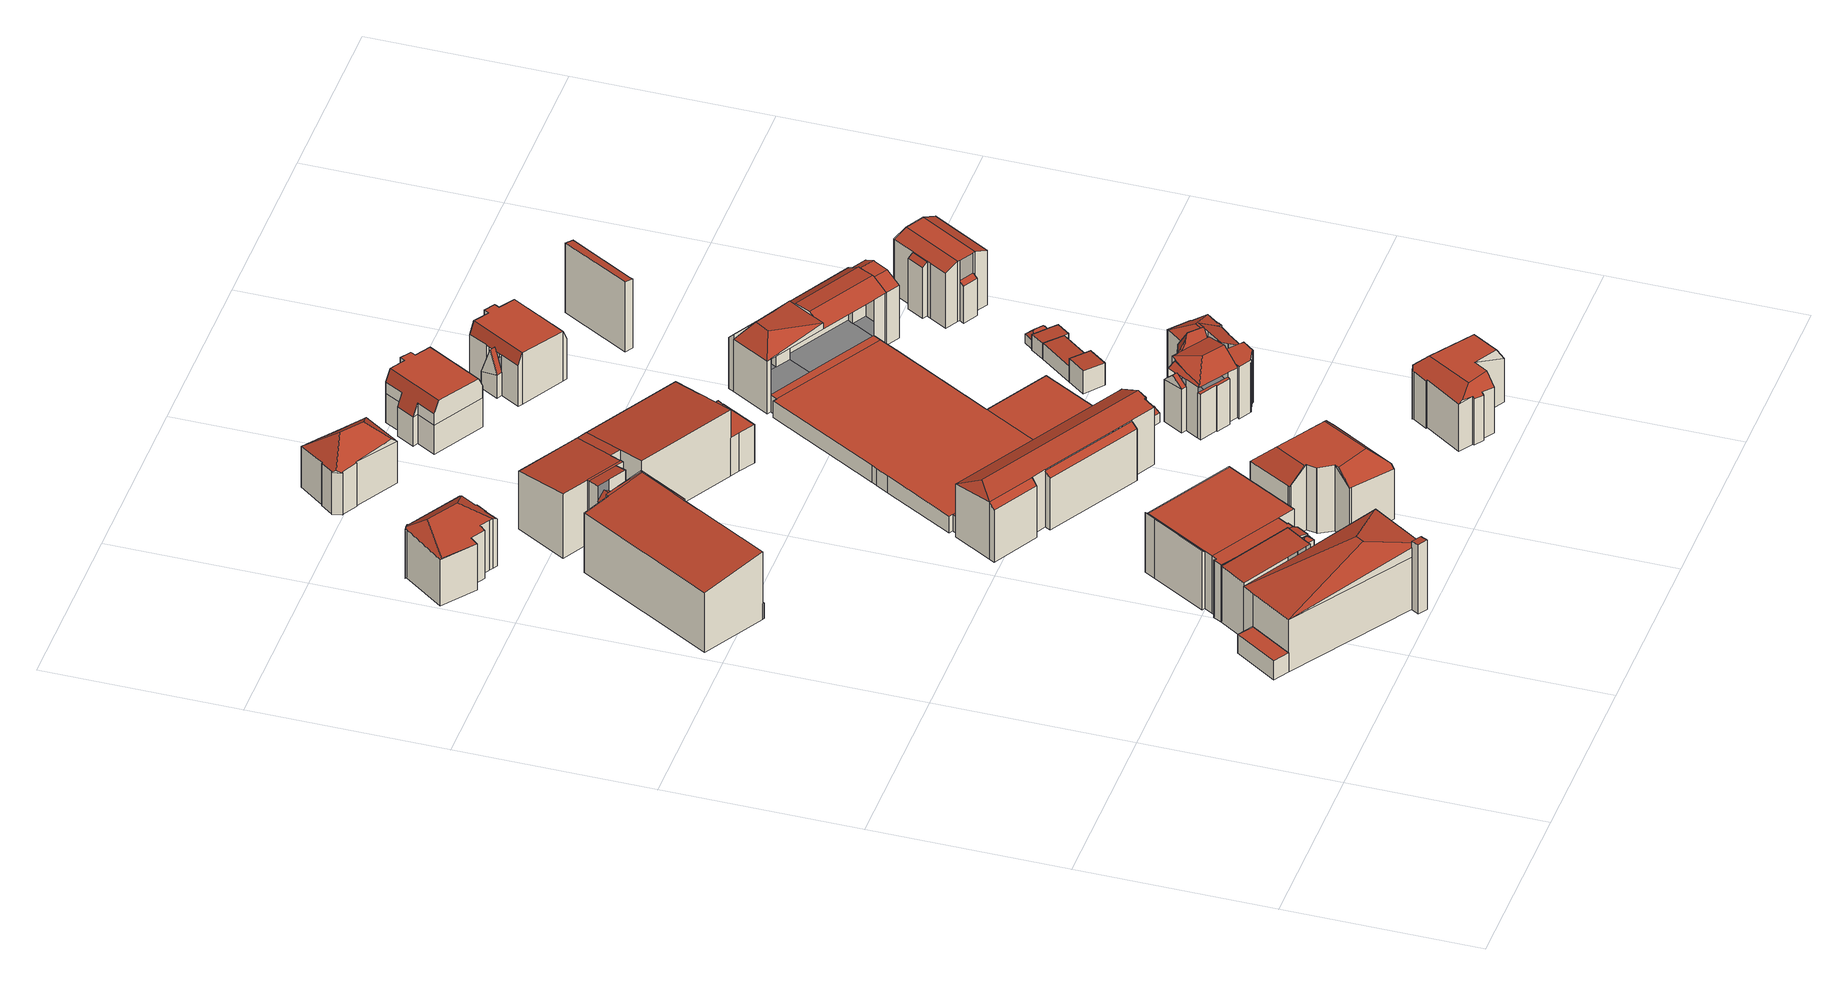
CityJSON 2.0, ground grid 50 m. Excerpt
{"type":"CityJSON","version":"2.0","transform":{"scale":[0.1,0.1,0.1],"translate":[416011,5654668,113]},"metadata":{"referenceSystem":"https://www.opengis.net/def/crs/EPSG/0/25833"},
"CityObjects":{
"building1":{"type":"Building","attributes":{"Dachtyp_tdc":"tdcPolyFlatRoof","Gemeindeschluessel":14612000,"Dachneigung":0,"QualitaetDacherkennung":74,"Geometrietyp2DReferenz":"3000","measuredHeight":5.55,"function":"31001_2000","roofType":"1000"},"geometry":[{"type":"Solid","lod":"2","boundaries":[[[[0,1,2,3]],[[1,4,5,2]],[[4,6,7,5]],[[6,0,3,7]],[[6,4,1,0]],[[3,2,5,7]]]],"semantics":{"surfaces":[{"type":"WallSurface"},{"type":"RoofSurface"},{"type":"GroundSurface"}],"values":[[0,0,0,0,1,2]]}}]},
"building2":{"type":"Building","attributes":{"Gemeindeschluessel":14612000,"Geometrietyp2DReferenz":"3000","function":"31001_2000","roofType":"9999"},"children":["building2-1","building2-2","building2-3"]},
"building2-1":{"type":"BuildingPart","attributes":{"Dachtyp_tdc":"tdcHipRoof","Dachneigung":10.06,"QualitaetDacherkennung":14,"Geometrietyp2DReferenz":"3000","measuredHeight":20.16,"roofType":"3200"},"parents":["building2"],"geometry":[{"type":"MultiSurface","lod":"2","boundaries":[[[8,9,10,7]],[[11,12,13,14]],[[12,15,16,13]],[[17,18,3,19]],[[18,8,7,3]],[[20,21,9,22]],[[18,23,24,25]],[[9,8,18,25,22]],[[24,20,22,25]],[[12,20,24,15]],[[17,23,18]],[[11,21,20,12]],[[7,10,14,13,16,19,3]]],"semantics":{"surfaces":[{"type":"WallSurface"},{"type":"RoofSurface"},{"type":"GroundSurface"}],"values":[0,0,0,0,0,1,1,1,1,0,0,0,2]}}]},
"building2-2":{"type":"BuildingPart","attributes":{"Dachtyp_tdc":"tdcPolyFlatRoof","Dachneigung":3.89,"QualitaetDacherkennung":59,"Geometrietyp2DReferenz":"3000","measuredHeight":17.73,"roofType":"2100"},"parents":["building2"],"geometry":[{"type":"MultiSurface","lod":"2","boundaries":[[[26,27,28,29]],[[27,30,31,28]],[[30,32,33,31]],[[32,34,21,11,14,33]],[[35,26,29,10,9]],[[35,34,32,30,27,26]],[[29,28,31,33,14,10]]],"semantics":{"surfaces":[{"type":"WallSurface"},{"type":"RoofSurface"},{"type":"GroundSurface"}],"values":[0,0,0,0,0,1,2]}}]},
"building2-3":{"type":"BuildingPart","attributes":{"Dachtyp_tdc":"tdcPolyFlatRoof","Dachneigung":8.72,"QualitaetDacherkennung":45,"Geometrietyp2DReferenz":"3000","measuredHeight":20.25,"roofType":"2100"},"parents":["building2"],"geometry":[{"type":"MultiSurface","lod":"2","boundaries":[[[36,37,38,16,15,24]],[[37,39,40,38]],[[39,41,23,17,19,40]],[[41,39,37,36]],[[16,38,40,19]]],"semantics":{"surfaces":[{"type":"WallSurface"},{"type":"RoofSurface"},{"type":"GroundSurface"}],"values":[0,0,0,1,2]}}]},
"building3":{"type":"Building","attributes":{"Dachtyp_tdc":"tdcFreeFormRoof","Gemeindeschluessel":14612000,"Dachneigung":37.87,"QualitaetDacherkennung":23,"Geometrietyp2DReferenz":"3000","measuredHeight":16.97,"function":"31001_2000","roofType":"5000"},"geometry":[{"type":"Solid","lod":"2","boundaries":[[[[42,43,44,45]],[[43,46,47,44]],[[46,48,49,47]],[[48,50,51,49]],[[50,52,53,51]],[[52,42,45,53]],[[54,52,50]],[[55,54,50,48]],[[56,57,55,48,46]],[[56,46,43]],[[57,56,43,42]],[[54,55,57,42,52]],[[45,44,47,49,51,53]]]],"semantics":{"surfaces":[{"type":"WallSurface"},{"type":"RoofSurface"},{"type":"GroundSurface"}],"values":[[0,0,0,0,0,0,1,1,1,1,1,1,2]]}}]},
"building4":{"type":"Building","attributes":{"Dachtyp_tdc":"tdcPolyFlatRoof","Gemeindeschluessel":14612000,"Dachneigung":15.27,"QualitaetDacherkennung":61,"Geometrietyp2DReferenz":"3000","measuredHeight":17.2,"function":"31001_2000","roofType":"2100"},"geometry":[{"type":"Solid","lod":"2","boundaries":[[[[58,59,60,61]],[[59,62,63,60]],[[62,64,65,63]],[[64,66,67,65]],[[66,68,69,67]],[[68,58,61,69]],[[68,66,64,62,59,58]],[[61,60,63,65,67,69]]]],"semantics":{"surfaces":[{"type":"WallSurface"},{"type":"RoofSurface"},{"type":"GroundSurface"}],"values":[[0,0,0,0,0,0,1,2]]}}]},
"building5":{"type":"Building","attributes":{"Dachtyp_tdc":"tdcFreeFormRoof","Gemeindeschluessel":14612000,"Dachneigung":16.56,"QualitaetDacherkennung":37,"Geometrietyp2DReferenz":"3000","measuredHeight":16.76,"function":"31001_9998","roofType":"5000"},"geometry":[{"type":"Solid","lod":"2","boundaries":[[[[70,71,72,73]],[[71,74,75,72]],[[74,76,77,75]],[[76,78,79,77]],[[78,80,81,79]],[[80,82,83,81]],[[82,84,85,83]],[[84,86,87,85]],[[86,88,89,87]],[[88,90,91,89]],[[90,92,93,91]],[[92,94,95,93]],[[94,96,97,95]],[[96,98,99,97]],[[98,100,101,99]],[[100,102,103,101]],[[102,70,73,103]],[[84,82,104,105,106,86]],[[94,107,108,109,70,102,100,98,96]],[[71,109,108,105,104,80,78,76,74]],[[108,107,92,90,88,106,105]],[[71,70,109]],[[88,86,106]],[[82,80,104]],[[94,92,107]],[[73,72,75,77,79,81,83,85,87,89,91,93,95,97,99,101,103]]]],"semantics":{"surfaces":[{"type":"WallSurface"},{"type":"RoofSurface"},{"type":"GroundSurface"}],"values":[[0,0,0,0,0,0,0,0,0,0,0,0,0,0,0,0,0,1,1,1,1,0,0,0,0,2]]}}]},
"building6":{"type":"Building","attributes":{"name":"Fitnessclub","Gemeindeschluessel":14612000,"Geometrietyp2DReferenz":"3000","function":"31001_2000","roofType":"9999"},"children":["building6-1","building6-2","building6-3"]},
"building6-1":{"type":"BuildingPart","attributes":{"Dachtyp_tdc":"tdcPolyFlatRoof","Dachneigung":0,"QualitaetDacherkennung":72,"Geometrietyp2DReferenz":"3000","measuredHeight":16.66,"roofType":"1000"},"parents":["building6"],"geometry":[{"type":"MultiSurface","lod":"2","boundaries":[[[110,111,112,113]],[[111,114,115,112]],[[116,117,118,119]],[[117,120,121,118]],[[120,122,123,121]],[[122,124,125,123]],[[124,126,127,125]],[[126,110,113,127]],[[126,124,122,120,117,116,114,111,110]],[[113,112,115,119,118,121,123,125,127]]],"semantics":{"surfaces":[{"type":"WallSurface"},{"type":"RoofSurface"},{"type":"GroundSurface"}],"values":[0,0,0,0,0,0,0,0,1,2]}}]},
"building6-2":{"type":"BuildingPart","attributes":{"Dachtyp_tdc":"tdcPolyFlatRoof","Dachneigung":0,"QualitaetDacherkennung":59,"Geometrietyp2DReferenz":"3000","measuredHeight":16.71,"roofType":"1000"},"parents":["building6"],"geometry":[{"type":"MultiSurface","lod":"2","boundaries":[[[128,129,130,131,132]],[[129,133,134,130]],[[133,116,119,134]],[[135,136,137,115,114]],[[135,114,116,133,129,128]],[[131,130,134,119,115,137]]],"semantics":{"surfaces":[{"type":"WallSurface"},{"type":"RoofSurface"},{"type":"GroundSurface"}],"values":[0,0,0,0,1,2]}}]},
"building6-3":{"type":"BuildingPart","attributes":{"Dachtyp_tdc":"tdcPolyFlatRoof","Dachneigung":48.94,"QualitaetDacherkennung":25,"Geometrietyp2DReferenz":"3000","measuredHeight":17.35,"roofType":"2100"},"parents":["building6"],"geometry":[{"type":"MultiSurface","lod":"2","boundaries":[[[138,132,131,139]],[[136,140,141,137]],[[140,142,143,141]],[[142,138,139,143]],[[142,140,136,132,138]],[[139,131,137,141,143]]],"semantics":{"surfaces":[{"type":"WallSurface"},{"type":"RoofSurface"},{"type":"GroundSurface"}],"values":[0,0,0,0,1,2]}}]},
"building7":{"type":"Building","attributes":{"Gemeindeschluessel":14612000,"Geometrietyp2DReferenz":"3000","function":"31001_9998","roofType":"9999"},"children":["building7-1","building7-2","building7-3","building7-4","building7-5","building7-6","building7-7","building7-8","building7-9","building7-10","building7-11"]},
"building7-1":{"type":"BuildingPart","attributes":{"Dachtyp_tdc":"tdcPolyFlatRoof","Dachneigung":6.98,"QualitaetDacherkennung":81,"Geometrietyp2DReferenz":"3000","measuredHeight":18.72,"roofType":"2100"},"parents":["building7"],"geometry":[{"type":"MultiSurface","lod":"2","boundaries":[[[144,145,146,147]],[[145,148,149,146]],[[150,151,152,153]],[[154,144,147,155]],[[154,151,150,148,145,144]],[[147,146,149,153,152,155]]],"semantics":{"surfaces":[{"type":"WallSurface"},{"type":"RoofSurface"},{"type":"GroundSurface"}],"values":[0,0,0,0,1,2]}}]},
"building7-2":{"type":"BuildingPart","attributes":{"Dachtyp_tdc":"tdcPolyFlatRoof","Dachneigung":7.01,"QualitaetDacherkennung":78,"Geometrietyp2DReferenz":"3000","measuredHeight":18.29,"roofType":"2100"},"parents":["building7"],"geometry":[{"type":"MultiSurface","lod":"2","boundaries":[[[150,153,156,157]],[[148,158,159,149]],[[148,150,157,158]],[[159,156,153,149]]],"semantics":{"surfaces":[{"type":"WallSurface"},{"type":"RoofSurface"},{"type":"GroundSurface"}],"values":[0,0,1,2]}}]},
"building7-3":{"type":"BuildingPart","attributes":{"Dachtyp_tdc":"tdcFreeFormRoof","Dachneigung":51.81,"QualitaetDacherkennung":13,"Geometrietyp2DReferenz":"3000","measuredHeight":12.07,"roofType":"5000"},"parents":["building7"],"geometry":[{"type":"MultiSurface","lod":"2","boundaries":[[[160,161,162,163]],[[161,164,165,162]],[[164,166,167,165]],[[168,166,164]],[[169,168,164,161]],[[169,161,160]],[[168,169,160,166]],[[163,162,165,167]]],"semantics":{"surfaces":[{"type":"WallSurface"},{"type":"RoofSurface"},{"type":"GroundSurface"}],"values":[0,0,0,1,1,1,1,2]}}]},
"building7-4":{"type":"BuildingPart","attributes":{"Dachtyp_tdc":"tdcPolyFlatRoof","Dachneigung":0,"QualitaetDacherkennung":38,"Geometrietyp2DReferenz":"3000","measuredHeight":18.76,"roofType":"1000"},"parents":["building7"],"geometry":[{"type":"MultiSurface","lod":"2","boundaries":[[[170,171,172,152,151]],[[171,173,174,172]],[[175,176,154,155,177]],[[176,175,173,171,170]],[[152,172,174,177,155]]],"semantics":{"surfaces":[{"type":"WallSurface"},{"type":"RoofSurface"},{"type":"GroundSurface"}],"values":[0,0,0,1,2]}}]},
"building7-5":{"type":"BuildingPart","attributes":{"Dachtyp_tdc":"tdcPolyFlatRoof","Dachneigung":7.25,"QualitaetDacherkennung":59,"Geometrietyp2DReferenz":"3000","measuredHeight":19.18,"roofType":"2100"},"parents":["building7"],"geometry":[{"type":"MultiSurface","lod":"2","boundaries":[[[178,175,177,179,180]],[[181,182,174,173]],[[181,183,184,185,182]],[[183,181,173,175,178]],[[179,177,174,182,185]]],"semantics":{"surfaces":[{"type":"WallSurface"},{"type":"RoofSurface"},{"type":"GroundSurface"}],"values":[0,0,0,1,2]}}]},
"building7-6":{"type":"BuildingPart","attributes":{"Dachtyp_tdc":"tdcPolyFlatRoof","Dachneigung":0,"QualitaetDacherkennung":62,"Geometrietyp2DReferenz":"3000","measuredHeight":11.07,"roofType":"1000"},"parents":["building7"],"geometry":[{"type":"MultiSurface","lod":"2","boundaries":[[[186,187,188,167,166]],[[187,189,190,188]],[[189,191,192,190]],[[191,189,187,186,193,194]],[[163,167,188,190,192,195]],[[194,193,160,163,195]]],"semantics":{"surfaces":[{"type":"WallSurface"},{"type":"RoofSurface"},{"type":"GroundSurface"}],"values":[0,0,0,1,2,0]}}]},
"building7-7":{"type":"BuildingPart","attributes":{"Dachtyp_tdc":"tdcPolyFlatRoof","Dachneigung":6.98,"QualitaetDacherkennung":88,"Geometrietyp2DReferenz":"3000","measuredHeight":19.16,"roofType":"2100"},"parents":["building7"],"geometry":[{"type":"MultiSurface","lod":"2","boundaries":[[[196,197,195,198]],[[197,194,195]],[[199,200,201,192,191]],[[200,157,156,201]],[[158,196,198,159]],[[158,157,200,199,197,196]],[[198,195,192,201,156,159]]],"semantics":{"surfaces":[{"type":"WallSurface"},{"type":"RoofSurface"},{"type":"GroundSurface"}],"values":[0,0,0,0,0,1,2]}}]},
"building7-8":{"type":"BuildingPart","attributes":{"Dachtyp_tdc":"tdcPolyFlatRoof","Dachneigung":6.45,"QualitaetDacherkennung":33,"Geometrietyp2DReferenz":"3000","measuredHeight":19.63,"roofType":"2100"},"parents":["building7"],"geometry":[{"type":"MultiSurface","lod":"2","boundaries":[[[202,203,204,205,206,207]],[[208,209,210,211,212]],[[209,213,214,210]],[[213,215,216,214]],[[217,215,213,209,208,203,202,218]],[[206,205,211,210,214,216,219]]],"semantics":{"surfaces":[{"type":"WallSurface"},{"type":"RoofSurface"},{"type":"GroundSurface"}],"values":[0,0,0,0,1,2]}}]},
"building7-9":{"type":"BuildingPart","attributes":{"Dachtyp_tdc":"tdcPolyFlatRoof","Dachneigung":0,"QualitaetDacherkennung":0,"Geometrietyp2DReferenz":"3000","measuredHeight":4.63,"roofType":"9999"},"parents":["building7"],"geometry":[{"type":"MultiSurface","lod":"2","boundaries":[[[220,221,222,223]],[[223,222,224,225]],[[222,221,226,224]],[[221,220,227,226]],[[225,224,226,227]],[[225,227,220,223]]],"semantics":{"surfaces":[{"type":"RoofSurface"},{"type":"WallSurface"},{"type":"GroundSurface"},{"type":"ClosureSurface","isClosure":"1","QuelleClosure":"LoD1Solid"}],"values":[0,1,1,1,2,3]}}]},
"building7-10":{"type":"BuildingPart","attributes":{"Dachtyp_tdc":"tdcGableRoof","Dachneigung":48.72,"QualitaetDacherkennung":7,"Geometrietyp2DReferenz":"3000","measuredHeight":16.9,"roofType":"3100"},"parents":["building7"],"geometry":[{"type":"MultiSurface","lod":"2","boundaries":[[[185,211,205,179]],[[184,212,211,185]],[[204,180,179,205]],[[212,184,228,229]],[[180,204,229,228]]],"semantics":{"surfaces":[{"type":"GroundSurface"},{"type":"WallSurface"},{"type":"RoofSurface"}],"values":[0,1,1,2,2]}}]},
"building7-11":{"type":"BuildingPart","attributes":{"Dachtyp_tdc":"tdcPolyFlatRoof","Dachneigung":7,"QualitaetDacherkennung":91,"Geometrietyp2DReferenz":"3000","measuredHeight":19.63,"roofType":"2100"},"parents":["building7"],"geometry":[{"type":"MultiSurface","lod":"2","boundaries":[[[227,230,231,206,219,216,225]],[[232,233,230,227,220]],[[233,234,231,230]],[[234,207,206,231]],[[235,223,225,216,215]],[[235,215,217,218,207,234,233,232]]],"semantics":{"surfaces":[{"type":"GroundSurface"},{"type":"WallSurface"},{"type":"RoofSurface"}],"values":[0,1,1,1,1,2]}}]},
"building8":{"type":"Building","attributes":{"Dachtyp_tdc":"tdcFreeFormRoof","Gemeindeschluessel":14612000,"Dachneigung":2.04,"QualitaetDacherkennung":34,"Geometrietyp2DReferenz":"3000","measuredHeight":19.48,"function":"31001_9998","roofType":"5000"},"geometry":[{"type":"Solid","lod":"2","boundaries":[[[[236,237,238,239,240]],[[241,242,243,236,240,244,245,246,247]],[[241,248,242]],[[249,245,244]],[[250,238,237]],[[251,252,253]],[[254,255,256,257,258,259,260,261,262,263,264,265,266,267]],[[251,268,255,254]],[[268,248,256,255]],[[248,241,257,256]],[[241,247,258,257]],[[247,246,259,258]],[[246,245,260,259]],[[245,249,261,260]],[[249,269,262,261]],[[269,270,263,262]],[[270,239,264,263]],[[239,238,265,264]],[[238,250,266,265]],[[250,252,267,266]],[[252,251,254,267]],[[250,237,236,243,253,252]],[[251,253,243,242,248,268]],[[249,244,240,239,270,269]]]],"semantics":{"surfaces":[{"type":"RoofSurface"},{"type":"WallSurface"},{"type":"GroundSurface"}],"values":[[0,0,1,1,1,1,2,1,1,1,1,1,1,1,1,1,1,1,1,1,1,0,0,0]]}}]},
"building9":{"type":"Building","attributes":{"Dachtyp_tdc":"tdcFreeFormRoof","Gemeindeschluessel":14612000,"Dachneigung":39.41,"QualitaetDacherkennung":37,"Geometrietyp2DReferenz":"3000","measuredHeight":17.58,"function":"31001_9998","roofType":"5000"},"geometry":[{"type":"Solid","lod":"2","boundaries":[[[[271,272,273,274]],[[272,275,276,273]],[[275,277,278,276]],[[277,279,280,278]],[[279,281,282,280]],[[281,283,284,282]],[[283,285,286,284]],[[285,287,288,286]],[[287,289,290,288]],[[289,291,292,290]],[[291,293,294,292]],[[293,295,296,294]],[[295,297,298,296]],[[297,299,300,298]],[[301,281,279,277,275,272,271,302,303,304]],[[299,271,274,300]],[[305,283,301,304]],[[299,297,295,293,306,303,302]],[[305,304,303,306,291,289,287,285]],[[293,291,306]],[[271,299,302]],[[283,281,301]],[[285,283,305]],[[274,273,276,278,280,282,284,286,288,290,292,294,296,298,300]]]],"semantics":{"surfaces":[{"type":"WallSurface"},{"type":"RoofSurface"},{"type":"GroundSurface"}],"values":[[0,0,0,0,0,0,0,0,0,0,0,0,0,0,1,0,1,1,1,0,0,0,0,2]]}}]},
"building10":{"type":"Building","attributes":{"Gemeindeschluessel":14612000,"Geometrietyp2DReferenz":"3000","function":"31001_2000","roofType":"9999"},"children":["building10-1","building10-2","building10-3","building10-4","building10-5","building10-6","building10-7","building10-8","building10-9","building10-10","building10-11"]},
"building10-1":{"type":"BuildingPart","attributes":{"Dachtyp_tdc":"tdcHipRoof","Dachneigung":10.24,"QualitaetDacherkennung":35,"Geometrietyp2DReferenz":"3000","measuredHeight":19.37,"roofType":"3200"},"parents":["building10"],"geometry":[{"type":"MultiSurface","lod":"2","boundaries":[[[307,308,309,310]],[[311,312,313]],[[311,314,315,312]],[[314,316,317,315]],[[318,319,316,320]],[[321,322,314,323]],[[316,314,322,320]],[[321,324,325,326,327,318,320,322]],[[328,321,323,311]],[[311,323,314]],[[307,319,318,329,308]],[[317,310,309,330,331,332,312,315]]],"semantics":{"surfaces":[{"type":"WallSurface"},{"type":"RoofSurface"},{"type":"GroundSurface"}],"values":[0,0,0,0,1,1,1,1,0,0,0,2]}}]},
"building10-2":{"type":"BuildingPart","attributes":{"Dachtyp_tdc":"tdcPolyFlatRoof","Dachneigung":0,"QualitaetDacherkennung":87,"Geometrietyp2DReferenz":"3000","measuredHeight":4.9,"roofType":"1000"},"parents":["building10"],"geometry":[{"type":"MultiSurface","lod":"2","boundaries":[[[333,334,335,336]],[[333,337,338,334]],[[337,339,340,338]],[[339,341,342,340]],[[341,343,344,342]],[[343,345,346,344]],[[347,348,349,350]],[[347,351,352,348]],[[351,347,350,345,343,341,339,337,333,336,353]],[[354,335,334,338,340,342,344,346,349,348,352]]],"semantics":{"surfaces":[{"type":"WallSurface"},{"type":"RoofSurface"},{"type":"GroundSurface"}],"values":[0,0,0,0,0,0,0,0,1,2]}}]},
"building10-3":{"type":"BuildingPart","attributes":{"Dachtyp_tdc":"tdcCutGableRoof","Dachneigung":27.93,"QualitaetDacherkennung":81,"Geometrietyp2DReferenz":"3000","measuredHeight":17.8,"roofType":"9999"},"parents":["building10"],"geometry":[{"type":"MultiSurface","lod":"2","boundaries":[[[329,355,356,309,308]],[[355,357,358,356]],[[357,359,360,358]],[[359,361,360]],[[362,363,364,365]],[[362,366,367,363]],[[366,368,367]],[[369,370,359,357,355,329,327,371]],[[372,324,328,366,362,365,373,374,375]],[[371,372,375,376,377,369]],[[309,356,358,360,378,379,364,363,367,332,331,330]]],"semantics":{"surfaces":[{"type":"WallSurface"},{"type":"RoofSurface"},{"type":"GroundSurface"}],"values":[0,0,0,0,0,0,0,1,1,1,2]}}]},
"building10-4":{"type":"BuildingPart","attributes":{"Dachtyp_tdc":"tdcPolyFlatRoof","Dachneigung":39.03,"QualitaetDacherkennung":28,"Geometrietyp2DReferenz":"3000","measuredHeight":16.29,"roofType":"2100"},"parents":["building10"],"geometry":[{"type":"MultiSurface","lod":"2","boundaries":[[[380,381,382,383]],[[381,384,382]],[[385,386,387,388]],[[386,380,383,387]],[[386,385,384,381,380]],[[383,382,388,387]]],"semantics":{"surfaces":[{"type":"WallSurface"},{"type":"RoofSurface"},{"type":"GroundSurface"}],"values":[0,0,0,0,1,2]}}]},
"building10-5":{"type":"BuildingPart","attributes":{"Dachtyp_tdc":"tdcPolyFlatRoof","Dachneigung":46.98,"QualitaetDacherkennung":42,"Geometrietyp2DReferenz":"3000","measuredHeight":16.7,"roofType":"2100"},"parents":["building10"],"geometry":[{"type":"MultiSurface","lod":"2","boundaries":[[[389,319,307,310,390]],[[391,392,393,317,316]],[[392,389,390,393]],[[392,391,319,389]],[[390,310,317,393]]],"semantics":{"surfaces":[{"type":"WallSurface"},{"type":"RoofSurface"},{"type":"GroundSurface"}],"values":[0,0,0,1,2]}}]},
"building10-6":{"type":"BuildingPart","attributes":{"Dachtyp_tdc":"tdcPolyFlatRoof","Dachneigung":0,"QualitaetDacherkennung":55,"Geometrietyp2DReferenz":"3000","measuredHeight":4.88,"roofType":"1000"},"parents":["building10"],"geometry":[{"type":"MultiSurface","lod":"2","boundaries":[[[368,350,349,367]],[[345,313,312,346]],[[345,350,368,394,313]],[[312,332,367,349,346]]],"semantics":{"surfaces":[{"type":"WallSurface"},{"type":"RoofSurface"},{"type":"GroundSurface"}],"values":[0,0,1,2]}}]},
"building10-7":{"type":"BuildingPart","attributes":{"Dachtyp_tdc":"tdcPolyFlatRoof","Dachneigung":0,"QualitaetDacherkennung":84,"Geometrietyp2DReferenz":"3000","measuredHeight":4.87,"roofType":"1000"},"parents":["building10"],"geometry":[{"type":"MultiSurface","lod":"2","boundaries":[[[395,396,397,398]],[[351,399,400,352]],[[399,401,402,400]],[[401,395,398,402]],[[401,399,351,353,396,395]],[[398,397,354,352,400,402]]],"semantics":{"surfaces":[{"type":"WallSurface"},{"type":"RoofSurface"},{"type":"GroundSurface"}],"values":[0,0,0,0,1,2]}}]},
"building10-8":{"type":"BuildingPart","attributes":{"Dachtyp_tdc":"tdcHipAndGableRoof","Dachneigung":25.25,"QualitaetDacherkennung":59,"Geometrietyp2DReferenz":"3000","measuredHeight":18.07,"roofType":"5000"},"parents":["building10"],"geometry":[{"type":"MultiSurface","lod":"2","boundaries":[[[403,404,405,406,407]],[[404,408,409,405]],[[408,410,411,409]],[[410,412,413,411]],[[412,414,415,413]],[[414,416,388,415]],[[416,385,388]],[[417,382,384]],[[417,418,419,382]],[[420,421,422,423]],[[420,424,425,421]],[[424,426,425]],[[420,423,427]],[[423,418,417,416,414,412,410,408,427]],[[408,404,403,424,420,427]],[[406,405,409,411,413,415,388,382,419,422,421,425]]],"semantics":{"surfaces":[{"type":"WallSurface"},{"type":"RoofSurface"},{"type":"GroundSurface"}],"values":[0,0,0,0,0,0,0,0,0,0,0,0,1,1,1,2]}}]},
"building10-9":{"type":"BuildingPart","attributes":{"Dachtyp_tdc":"tdcPolyFlatRoof","Dachneigung":44.7,"QualitaetDacherkennung":27,"Geometrietyp2DReferenz":"3000","measuredHeight":16.69,"roofType":"2100"},"parents":["building10"],"geometry":[{"type":"MultiSurface","lod":"2","boundaries":[[[428,423,422,429]],[[418,430,431,419]],[[430,428,429,431]],[[430,418,423,428]],[[429,422,419,431]]],"semantics":{"surfaces":[{"type":"WallSurface"},{"type":"RoofSurface"},{"type":"GroundSurface"}],"values":[0,0,0,1,2]}}]},
"building10-10":{"type":"BuildingPart","attributes":{"Dachtyp_tdc":"tdcCutGableRoof","Dachneigung":29.78,"QualitaetDacherkennung":78,"Geometrietyp2DReferenz":"3000","measuredHeight":17.7,"roofType":"9999"},"parents":["building10"],"geometry":[{"type":"MultiSurface","lod":"2","boundaries":[[[432,433,434,435]],[[433,436,437,434]],[[436,365,364,437]],[[361,432,435,360]],[[438,370,439,377,440,441,442]],[[436,443,444,373,365]],[[440,376,445,374,444,443,446,441]],[[432,442,441,446,433]],[[433,446,443,436]],[[361,359,438,442,432]],[[435,434,437,364,379,378,360]]],"semantics":{"surfaces":[{"type":"WallSurface"},{"type":"RoofSurface"},{"type":"GroundSurface"}],"values":[0,0,0,0,1,1,1,0,0,0,2]}}]},
"building10-11":{"type":"BuildingPart","attributes":{"Dachtyp_tdc":"tdcPolyFlatRoof","Dachneigung":0,"QualitaetDacherkennung":44,"Geometrietyp2DReferenz":"3000","measuredHeight":4.89,"roofType":"1000"},"parents":["building10"],"geometry":[{"type":"MultiSurface","lod":"2","boundaries":[[[426,336,335,425]],[[407,406,397,396]],[[407,396,353,336,426]],[[425,335,354,397,406]]],"semantics":{"surfaces":[{"type":"WallSurface"},{"type":"RoofSurface"},{"type":"GroundSurface"}],"values":[0,0,1,2]}}]},
"building11":{"type":"Building","attributes":{"Dachtyp_tdc":"tdcFreeFormRoof","Gemeindeschluessel":14612000,"Dachneigung":2.26,"QualitaetDacherkennung":34,"Geometrietyp2DReferenz":"3000","measuredHeight":14.99,"function":"31001_9998","roofType":"5000"},"geometry":[{"type":"Solid","lod":"2","boundaries":[[[[447,448,449,450]],[[448,451,452,449]],[[451,453,454,452]],[[453,455,456,454]],[[455,457,458,456]],[[457,459,460,458]],[[459,461,462,460]],[[461,463,464,462]],[[463,465,466,464]],[[465,467,468,466]],[[467,469,470,468]],[[469,471,472,470]],[[471,473,474,472]],[[473,475,476,474]],[[475,477,478,476]],[[477,479,480,478]],[[479,481,482,480]],[[481,447,450,482]],[[475,483,484,485,486,487,488,477]],[[489,490,491,492,493,494,495,496]],[[497,498,499,500,486,485,491,490]],[[447,486,500,448]],[[448,500,499,451]],[[451,499,498,453]],[[453,498,497,455]],[[455,497,490,457]],[[459,489,496,461]],[[461,496,495,463]],[[463,495,494,465]],[[465,494,493,467]],[[467,493,492,469]],[[469,492,491,485,484,471]],[[457,490,489,459]],[[477,488,479]],[[479,488,487,481]],[[481,487,486,447]],[[471,484,483,473]],[[473,483,475]],[[450,449,452,454,456,458,460,462,464,466,468,470,472,474,476,478,480,482]]]],"semantics":{"surfaces":[{"type":"WallSurface"},{"type":"RoofSurface"},{"type":"GroundSurface"}],"values":[[0,0,0,0,0,0,0,0,0,0,0,0,0,0,0,0,0,0,1,1,1,0,0,0,0,0,0,0,0,0,0,0,0,0,0,0,0,0,2]]}}]},
"building12":{"type":"Building","attributes":{"Dachtyp_tdc":"tdcGableRoof","Gemeindeschluessel":14612000,"Dachneigung":27.96,"QualitaetDacherkennung":50,"Geometrietyp2DReferenz":"3000","measuredHeight":3.89,"function":"31001_9998","roofType":"3100"},"geometry":[{"type":"Solid","lod":"2","boundaries":[[[[501,502,503,504]],[[502,505,506,503]],[[505,507,508,506]],[[507,501,504,508]],[[505,502,509]],[[501,507,510]],[[502,501,510,509]],[[507,505,509,510]],[[504,503,506,508]]]],"semantics":{"surfaces":[{"type":"WallSurface"},{"type":"RoofSurface"},{"type":"GroundSurface"}],"values":[[0,0,0,0,0,0,1,1,2]]}}]},
"building13":{"type":"Building","attributes":{"Dachtyp_tdc":"tdcPolyFlatRoof","Gemeindeschluessel":14612000,"Dachneigung":0,"QualitaetDacherkennung":80,"Geometrietyp2DReferenz":"3000","measuredHeight":2.65,"function":"31001_9998","roofType":"1000"},"geometry":[{"type":"Solid","lod":"2","boundaries":[[[[511,512,513,514]],[[512,515,516,513]],[[515,517,518,516]],[[517,511,514,518]],[[517,515,512,511]],[[514,513,516,518]]]],"semantics":{"surfaces":[{"type":"WallSurface"},{"type":"RoofSurface"},{"type":"GroundSurface"}],"values":[[0,0,0,0,1,2]]}}]},
"building14":{"type":"Building","attributes":{"Dachtyp_tdc":"tdcFreeFormRoof","Gemeindeschluessel":14612000,"Dachneigung":0.009,"QualitaetDacherkennung":44,"Geometrietyp2DReferenz":"3000","measuredHeight":16.42,"function":"31001_9998","roofType":"5000"},"geometry":[{"type":"Solid","lod":"2","boundaries":[[[[519,520,521,522]],[[520,523,524,521]],[[523,525,526,524]],[[525,527,528,526]],[[527,529,530,528]],[[529,531,532,530]],[[531,533,534,532]],[[533,535,536,534]],[[535,537,538,536]],[[537,539,540,538]],[[539,541,542,540]],[[541,543,544,542]],[[543,545,546,544]],[[545,547,548,546]],[[547,549,550,548]],[[549,551,552,550]],[[551,553,554,552]],[[553,555,556,554]],[[555,557,558,556]],[[557,559,560,558]],[[559,561,562,560]],[[561,563,564,562]],[[563,519,522,564]],[[531,565,566,567,539,537,535,533]],[[568,569,551,549,547,545,543,570]],[[571,572,561,559,557,555,553,569,568]],[[565,529,527,525,523,520,519,563,572,571,566]],[[541,567,566,571,568,570]],[[563,561,572]],[[531,529,565]],[[541,539,567]],[[543,541,570]],[[553,551,569]],[[522,521,524,526,528,530,532,534,536,538,540,542,544,546,548,550,552,554,556,558,560,562,564]]]],"semantics":{"surfaces":[{"type":"WallSurface"},{"type":"RoofSurface"},{"type":"GroundSurface"}],"values":[[0,0,0,0,0,0,0,0,0,0,0,0,0,0,0,0,0,0,0,0,0,0,0,1,1,1,1,1,0,0,0,0,0,2]]}}]},
"building15":{"type":"Building","attributes":{"Dachtyp_tdc":"tdcPolyFlatRoof","Gemeindeschluessel":14612000,"Dachneigung":0,"QualitaetDacherkennung":75,"Geometrietyp2DReferenz":"3000","measuredHeight":2.65,"function":"31001_9998","roofType":"1000"},"geometry":[{"type":"Solid","lod":"2","boundaries":[[[[511,517,518,514]],[[517,573,574,518]],[[573,575,576,574]],[[575,573,517,511]],[[514,518,574,576]],[[575,511,514,576]]]],"semantics":{"surfaces":[{"type":"WallSurface"},{"type":"RoofSurface"},{"type":"GroundSurface"}],"values":[[0,0,0,1,2,0]]}}]},
"building16":{"type":"Building","attributes":{"Gemeindeschluessel":14612000,"Geometrietyp2DReferenz":"3000","function":"31001_9998","roofType":"9999"},"children":["building16-1","building16-2","building16-3","building16-4","building16-5","building16-6","building16-7","building16-8"]},
"building16-1":{"type":"BuildingPart","attributes":{"Dachtyp_tdc":"tdcPolyFlatRoof","Dachneigung":32.01,"QualitaetDacherkennung":62,"Geometrietyp2DReferenz":"3000","measuredHeight":18.12,"roofType":"2100"},"parents":["building16"],"geometry":[{"type":"MultiSurface","lod":"2","boundaries":[[[577,578,579,580]],[[578,581,582,579]],[[581,583,584,582]],[[583,581,578,577,585,586,587,588,589,590]],[[591,592,593,594,580,579,582,584]]],"semantics":{"surfaces":[{"type":"WallSurface"},{"type":"RoofSurface"},{"type":"GroundSurface"}],"values":[0,0,0,1,2]}}]},
"building16-2":{"type":"BuildingPart","attributes":{"Dachtyp_tdc":"tdcPolyFlatRoof","Dachneigung":0,"QualitaetDacherkennung":30,"Geometrietyp2DReferenz":"3000","measuredHeight":15.19,"roofType":"1000"},"parents":["building16"],"geometry":[{"type":"MultiSurface","lod":"2","boundaries":[[[595,596,597,598]],[[596,599,600,597]],[[599,601,602,603,600]],[[604,605,606,584,583]],[[605,607,608,606]],[[607,609,610,608]],[[609,595,598,610]],[[609,607,605,604,590,611,612,613,601,599,596,595]],[[598,597,600,603,591,584,606,608,610]]],"semantics":{"surfaces":[{"type":"WallSurface"},{"type":"RoofSurface"},{"type":"GroundSurface"}],"values":[0,0,0,0,0,0,0,1,2]}}]},
"building16-3":{"type":"BuildingPart","attributes":{"Dachtyp_tdc":"tdcFreeFormRoof","Dachneigung":62.47,"QualitaetDacherkennung":13,"Geometrietyp2DReferenz":"3000","measuredHeight":18.8,"roofType":"5000"},"parents":["building16"],"geometry":[{"type":"MultiSurface","lod":"2","boundaries":[[[614,615,616,617]],[[615,618,619,616]],[[618,620,621,619]],[[622,614,617,623]],[[624,587,625,620,618,626]],[[627,626,618,615]],[[628,627,615,614]],[[628,614,622]],[[622,629,588,624,626,627,628]],[[617,616,619,621,593,592,623]]],"semantics":{"surfaces":[{"type":"WallSurface"},{"type":"RoofSurface"},{"type":"GroundSurface"}],"values":[0,0,0,0,1,1,1,1,1,2]}}]},
"building16-4":{"type":"BuildingPart","attributes":{"Dachtyp_tdc":"tdcGableRoof","Dachneigung":43.6,"QualitaetDacherkennung":38,"Geometrietyp2DReferenz":"3000","measuredHeight":15.11,"roofType":"3100"},"parents":["building16"],"geometry":[{"type":"MultiSurface","lod":"2","boundaries":[[[630,631,632,633]],[[631,634,635,632]],[[634,636,637,635]],[[634,631,638]],[[631,630,639,640,638]],[[636,634,638,640,641]],[[633,632,635,637]]],"semantics":{"surfaces":[{"type":"WallSurface"},{"type":"RoofSurface"},{"type":"GroundSurface"}],"values":[0,0,0,0,1,1,2]}}]},
"building16-5":{"type":"BuildingPart","attributes":{"Dachtyp_tdc":"tdcHipAndGableRoof","Dachneigung":28.22,"QualitaetDacherkennung":22,"Geometrietyp2DReferenz":"3000","measuredHeight":16.44,"roofType":"5000"},"parents":["building16"],"geometry":[{"type":"MultiSurface","lod":"2","boundaries":[[[642,643,644,621,620]],[[643,645,646,644]],[[645,647,648,646]],[[647,649,650,648]],[[649,651,652,650]],[[651,653,654,652]],[[653,655,656,654]],[[655,657,577,580,656]],[[651,649,647,645,643,658]],[[643,642,659,660,658]],[[660,585,657,655,653,651,658]],[[580,594,593,621,644,646,648,650,652,654,656]]],"semantics":{"surfaces":[{"type":"WallSurface"},{"type":"RoofSurface"},{"type":"GroundSurface"}],"values":[0,0,0,0,0,0,0,0,1,1,1,2]}}]},
"building16-6":{"type":"BuildingPart","attributes":{"Dachtyp_tdc":"tdcHipAndGableRoof","Dachneigung":31.96,"QualitaetDacherkennung":45,"Geometrietyp2DReferenz":"3000","measuredHeight":17.84,"roofType":"5000"},"parents":["building16"],"geometry":[{"type":"MultiSurface","lod":"2","boundaries":[[[661,662,663,664,665]],[[662,666,622,623,663]],[[602,667,668,669,603]],[[662,661,670,671,672]],[[667,602,613,673,672,671]],[[666,662,672,673,674,675]],[[669,676,664,663,623,592,591,603]]],"semantics":{"surfaces":[{"type":"WallSurface"},{"type":"RoofSurface"},{"type":"GroundSurface"}],"values":[0,0,0,1,1,1,2]}}]},
"building16-7":{"type":"BuildingPart","attributes":{"Dachtyp_tdc":"tdcPolyFlatRoof","Dachneigung":0,"QualitaetDacherkennung":5,"Geometrietyp2DReferenz":"3000","measuredHeight":13.2,"roofType":"1000"},"parents":["building16"],"geometry":[{"type":"MultiSurface","lod":"2","boundaries":[[[677,678,679,680]],[[678,681,682,679]],[[681,683,684,682]],[[683,685,686,684]],[[668,677,680,669]],[[668,687,685,683,681,678,677]],[[680,679,682,684,686,676,669]]],"semantics":{"surfaces":[{"type":"WallSurface"},{"type":"RoofSurface"},{"type":"GroundSurface"}],"values":[0,0,0,0,0,1,2]}}]},
"building16-8":{"type":"BuildingPart","attributes":{"Dachtyp_tdc":"tdcPolyFlatRoof","Dachneigung":26.44,"QualitaetDacherkennung":22,"Geometrietyp2DReferenz":"3000","measuredHeight":15.88,"roofType":"2100"},"parents":["building16"],"geometry":[{"type":"MultiSurface","lod":"2","boundaries":[[[688,665,664,637,636]],[[689,690,630,633,686,685]],[[690,689,691,670,665,688,641,639]],[[637,664,676,686,633]]],"semantics":{"surfaces":[{"type":"WallSurface"},{"type":"RoofSurface"},{"type":"GroundSurface"}],"values":[0,0,1,2]}}]},
"building17":{"type":"Building","attributes":{"Dachtyp_tdc":"tdcPolyFlatRoof","Gemeindeschluessel":14612000,"Dachneigung":4.32,"QualitaetDacherkennung":70,"Geometrietyp2DReferenz":"3000","measuredHeight":6.87,"function":"31001_9998","roofType":"2100"},"geometry":[{"type":"Solid","lod":"2","boundaries":[[[[692,693,694,695]],[[693,696,697,694]],[[696,698,699,697]],[[698,692,695,699]],[[698,696,693,692]],[[695,694,697,699]]]],"semantics":{"surfaces":[{"type":"WallSurface"},{"type":"RoofSurface"},{"type":"GroundSurface"}],"values":[[0,0,0,0,1,2]]}}]},
"building18":{"type":"Building","attributes":{"Gemeindeschluessel":14612000,"Geometrietyp2DReferenz":"3000","function":"31001_9998","roofType":"9999"},"children":["building18-1","building18-2"]},
"building18-1":{"type":"BuildingPart","attributes":{"Dachtyp_tdc":"tdcCutGableRoof","Dachneigung":2.45,"QualitaetDacherkennung":40,"Geometrietyp2DReferenz":"3000","measuredHeight":15.03,"roofType":"9999"},"parents":["building18"],"geometry":[{"type":"MultiSurface","lod":"2","boundaries":[[[700,701,702,703]],[[701,704,705,702]],[[706,707,708,709]],[[707,710,711,708]],[[704,706,709,705]],[[712,713,714,715]],[[713,716,717,714]],[[716,718,717]],[[710,712,715,711]],[[719,720,721,722]],[[720,723,724,721]],[[723,725,726,724]],[[725,727,728,726]],[[727,729,730,728]],[[729,700,703,730]],[[710,707,706,704]],[[725,723,720,719,731,732,716,713,712]],[[704,701,700,729,727,725,712,710]],[[703,702,705,709,708,711,715,714,717,721,724,726,728,730]]],"semantics":{"surfaces":[{"type":"WallSurface"},{"type":"RoofSurface"},{"type":"GroundSurface"}],"values":[0,0,0,0,0,0,0,0,0,0,0,0,0,0,0,1,1,1,2]}}]},
"building18-2":{"type":"BuildingPart","attributes":{"Dachtyp_tdc":"tdcGableRoof","Dachneigung":69.3,"QualitaetDacherkennung":11,"Geometrietyp2DReferenz":"3000","measuredHeight":12.77,"roofType":"3100"},"parents":["building18"],"geometry":[{"type":"MultiSurface","lod":"2","boundaries":[[[718,733,734,717]],[[733,735,736,734]],[[735,733,737]],[[733,718,732,738,737]],[[722,735,737,738,731]],[[717,734,736,721]],[[735,722,721,736]]],"semantics":{"surfaces":[{"type":"WallSurface"},{"type":"RoofSurface"},{"type":"GroundSurface"}],"values":[0,0,0,1,1,2,0]}}]},
"building19":{"type":"Building","attributes":{"Dachtyp_tdc":"tdcPolyFlatRoof","Gemeindeschluessel":14612000,"Dachneigung":3.51,"QualitaetDacherkennung":75,"Geometrietyp2DReferenz":"3000","measuredHeight":4.56,"function":"31001_9998","roofType":"2100"},"geometry":[{"type":"Solid","lod":"2","boundaries":[[[[739,740,741,742]],[[740,743,744,741]],[[743,745,746,744]],[[745,739,742,746]],[[745,743,740,739]],[[742,741,744,746]]]],"semantics":{"surfaces":[{"type":"WallSurface"},{"type":"RoofSurface"},{"type":"GroundSurface"}],"values":[[0,0,0,0,1,2]]}}]},
"building20":{"type":"Building","attributes":{"Dachtyp_tdc":"tdcPolyFlatRoof","Gemeindeschluessel":14612000,"Dachneigung":3.23,"QualitaetDacherkennung":78,"Geometrietyp2DReferenz":"3000","measuredHeight":4.5,"function":"31001_9998","roofType":"2100"},"geometry":[{"type":"Solid","lod":"2","boundaries":[[[[745,747,744,746]],[[747,748,749,744]],[[748,750,751,749]],[[750,752,753,751]],[[752,754,755,753]],[[754,745,746,755]],[[754,752,750,748,747,745]],[[746,744,749,751,753,755]]]],"semantics":{"surfaces":[{"type":"WallSurface"},{"type":"RoofSurface"},{"type":"GroundSurface"}],"values":[[0,0,0,0,0,0,1,2]]}}]},
"building21":{"type":"Building","attributes":{"Dachtyp_tdc":"tdcFreeFormRoof","Gemeindeschluessel":14612000,"Dachneigung":50.46,"QualitaetDacherkennung":8,"Geometrietyp2DReferenz":"3000","measuredHeight":4.2,"function":"31001_9998","roofType":"5000"},"geometry":[{"type":"Solid","lod":"2","boundaries":[[[[756,757,758,759]],[[757,760,761,758]],[[760,762,763,761]],[[762,756,759,763]],[[764,765,762,760]],[[764,760,757]],[[765,764,757,756]],[[765,756,762]],[[759,758,761,763]]]],"semantics":{"surfaces":[{"type":"WallSurface"},{"type":"RoofSurface"},{"type":"GroundSurface"}],"values":[[0,0,0,0,1,1,1,1,2]]}}]},
"building22":{"type":"Building","attributes":{"Dachtyp_tdc":"tdcPolyFlatRoof","Gemeindeschluessel":14612000,"Dachneigung":7.95,"QualitaetDacherkennung":63,"Geometrietyp2DReferenz":"3000","measuredHeight":20.33,"function":"31001_2000","roofType":"2100"},"geometry":[{"type":"Solid","lod":"2","boundaries":[[[[766,767,768,769]],[[767,770,771,768]],[[770,772,773,771]],[[772,774,775,773]],[[774,776,777,775]],[[776,766,769,777]],[[776,774,772,770,767,766]],[[769,768,771,773,775,777]]]],"semantics":{"surfaces":[{"type":"WallSurface"},{"type":"RoofSurface"},{"type":"GroundSurface"}],"values":[[0,0,0,0,0,0,1,2]]}}]},
"building23":{"type":"Building","attributes":{"Gemeindeschluessel":14612000,"Geometrietyp2DReferenz":"3000","function":"31001_2000","roofType":"9999"},"children":["building23-1","building23-2","building23-3"]},
"building23-1":{"type":"BuildingPart","attributes":{"Dachtyp_tdc":"tdcCutGableRoof","Dachneigung":0.414,"QualitaetDacherkennung":75,"Geometrietyp2DReferenz":"3000","measuredHeight":17.53,"roofType":"9999"},"parents":["building23"],"geometry":[{"type":"MultiSurface","lod":"2","boundaries":[[[778,779,780,781]],[[779,782,783,780]],[[782,784,785,783]],[[784,786,787,785]],[[786,788,789,787]],[[788,790,791,789]],[[790,792,791]],[[788,786,784,782]],[[779,778,793,794,795,796,797]],[[782,779,797,798,790,788]],[[799,800,801,802,803,804,781,780,783,785,787,789,791]],[[798,799,805]],[[798,797,800,799]],[[797,796,801,800]],[[796,795,802,801]],[[795,794,803,802]],[[794,806,803]],[[793,804,807]],[[793,778,781,804]]],"semantics":{"surfaces":[{"type":"WallSurface"},{"type":"RoofSurface"},{"type":"GroundSurface"}],"values":[0,0,0,0,0,0,0,1,1,1,2,0,0,0,0,0,0,0,0]}}]},
"building23-2":{"type":"BuildingPart","attributes":{"Dachtyp_tdc":"tdcPolyFlatRoof","Dachneigung":36.67,"QualitaetDacherkennung":67,"Geometrietyp2DReferenz":"3000","measuredHeight":15.84,"roofType":"2100"},"parents":["building23"],"geometry":[{"type":"MultiSurface","lod":"2","boundaries":[[[806,808,809,803]],[[808,810,811,809]],[[810,807,804,811]],[[807,810,808,806]],[[803,809,811,804]]],"semantics":{"surfaces":[{"type":"WallSurface"},{"type":"RoofSurface"},{"type":"GroundSurface"}],"values":[0,0,0,1,2]}}]},
"building23-3":{"type":"BuildingPart","attributes":{"Dachtyp_tdc":"tdcPolyFlatRoof","Dachneigung":29.41,"QualitaetDacherkennung":44,"Geometrietyp2DReferenz":"3000","measuredHeight":11.65,"roofType":"2100"},"parents":["building23"],"geometry":[{"type":"MultiSurface","lod":"2","boundaries":[[[812,805,799,813]],[[792,814,791]],[[814,815,816,791]],[[815,812,813,816]],[[815,814,792,805,812]],[[813,799,791,816]]],"semantics":{"surfaces":[{"type":"WallSurface"},{"type":"RoofSurface"},{"type":"GroundSurface"}],"values":[0,0,0,0,1,2]}}]}
},
"vertices":[
[345,241,77],[306,266,77],[306,266,22],[345,241,22],[377,375,77],[377,375,22],[415,350,77],[415,350,22],
[415,350,174],[433,378,174],[433,378,22],[601,270,174],[766,164,174],[766,164,22],[601,270,22],[677,26,174],[677,26,22],[654,41,174],[345,241,174],[654,41,22],[766,164,203],[601,270,188],[630,168,223],[654,41,201],[677,26,203],[617,147,223],
[478,446,185],[645,338,199],[645,338,22],[478,446,22],[625,308,199],[625,308,22],[609,284,199],[609,284,22],[601,270,199],[433,378,185],
[677,26,221],[665,7,224],[665,7,22],[642,22,224],[642,22,22],[654,41,221],
[625,308,184],[650,292,184],[650,292,24],[625,308,24],[637,272,184],[637,272,24],[617,285,184],[617,285,24],[614,281,184],[614,281,24],[609,284,184],[609,284,24],[613,284,186],[616,289,186],[634,288,193],[628,292,193],
[667,321,188],[650,292,187],[650,292,23],[667,321,23],[625,308,195],[625,308,23],[645,338,195],[645,338,23],[665,331,189],[665,331,23],[664,329,189],[664,329,23],
[175,2111,159],[166,2116,160],[166,2116,15],[175,2111,15],[141,2130,160],[141,2130,15],[133,2117,155],[133,2117,15],[97,2138,155],[97,2138,15],[87,2121,149],[87,2121,15],[4,2184,149],[4,2184,15],[81,2289,157],[81,2289,15],[79,2292,155],[79,2292,15],[108,2296,149],[108,2296,15],[108,2291,152],[108,2291,15],[247,2213,149],[247,2213,15],[222,2168,152],[222,2168,15],[226,2165,149],[226,2165,15],[210,2138,149],[210,2138,15],[206,2140,152],[206,2140,15],[187,2104,151],[187,2104,15],[7,2181,152],[99,2245,183],[87,2293,159],[244,2208,153],[179,2197,183],[173,2111,160],
[490,468,188],[496,464,188],[496,464,21],[490,468,21],[503,476,188],[503,476,21],[686,373,188],[672,348,188],[672,348,21],[686,373,21],[674,346,188],[674,346,21],[665,331,188],[665,331,21],[645,338,188],[645,338,21],[478,446,188],[478,446,21],
[613,666,188],[836,539,188],[836,539,21],[613,666,21],[613,666,185],[729,349,188],[729,349,21],[516,498,188],[516,498,185],[516,498,21],
[606,670,194],[606,670,21],[508,502,194],[508,502,21],[589,642,194],[589,642,21],
[261,1968,201],[335,2099,183],[335,2099,14],[261,1968,14],[495,2008,183],[495,2008,14],[438,1909,197],[421,1878,201],[421,1878,14],[438,1909,14],[327,1931,201],[327,1931,14],
[464,1894,14],[464,1894,197],[521,1994,183],[521,1994,14],
[760,1763,124],[768,1777,124],[768,1777,14],[760,1763,14],[796,1761,124],[796,1761,14],[788,1747,124],[788,1747,14],[785,1758,135],[771,1766,135],
[421,1878,202],[417,1872,202],[417,1872,14],[399,1883,202],[399,1883,14],[324,1926,202],[327,1931,202],[324,1926,14],
[309,1899,206],[309,1899,14],[309,1899,160],[384,1856,206],[384,1856,14],[340,1881,206],[340,1881,173],[340,1881,14],
[788,1747,125],[736,1655,125],[736,1655,14],[696,1679,125],[696,1679,14],[672,1692,125],[672,1692,14],[760,1763,125],[724,1783,125],[724,1783,14],
[765,1855,183],[724,1783,193],[765,1855,14],[672,1692,206],[428,1831,206],[428,1831,14],
[290,1868,198],[294,1874,198],[294,1874,160],[294,1874,14],[290,1868,14],[290,1868,197],[326,1856,202],[389,1820,210],[389,1820,14],[326,1856,14],[326,1856,173],[316,1691,210],[316,1691,14],[312,1693,210],[312,1693,14],[382,1815,210],[351,1833,206],[382,1815,14],
[180,1460,60],[183,1458,60],[291,1648,60],[288,1650,60],[291,1648,14],[288,1650,14],[183,1458,14],[180,1460,14],
[326,1889,183],[312,1864,183],
[21,1550,14],[224,1905,14],[180,1460,210],[21,1550,188],[224,1905,188],[288,1650,210],
[1032,371,214],[1083,383,176],[1079,400,164],[892,506,170],[913,449,209],[887,300,211],[881,289,211],[963,249,214],[867,367,209],[871,364,209],[866,338,209],[866,336,209],[859,256,174],[831,388,174],[1087,364,163],[971,184,164],[999,227,172],[977,193,174],[971,184,19],[864,253,19],[859,256,19],[887,300,19],[866,336,19],[866,338,19],[871,364,19],[831,388,19],[826,390,19],[829,395,19],[892,506,19],[1079,400,19],[1087,364,19],[999,227,19],[864,253,173],[826,390,170],[829,395,170],
[334,2624,134],[382,2588,134],[382,2588,15],[334,2624,15],[377,2580,142],[377,2580,15],[431,2540,142],[431,2540,15],[437,2547,134],[437,2547,15],[472,2517,137],[472,2517,15],[415,2417,137],[415,2417,15],[304,2481,144],[304,2481,15],[303,2480,142],[303,2480,15],[265,2502,139],[265,2502,15],[262,2501,137],[262,2501,15],[257,2526,137],[257,2526,15],[259,2527,139],[259,2527,15],[282,2558,137],[282,2558,15],[284,2557,139],[284,2557,15],[467,2508,146],[331,2621,137],[340,2533,191],[395,2492,191],[399,2426,153],[259,2515,144],
[1097,1716,165],[1134,1695,165],[1134,1695,12],[1097,1716,12],[932,1678,165],[932,1678,12],[932,1678,61],[923,1683,165],[923,1683,12],[979,1782,165],[979,1782,12],[1134,1695,182],[1097,1716,178],[1005,1737,206],[1078,1596,182],[983,1699,206],[932,1678,166],[1093,1623,182],[1100,1636,182],[1124,1677,182],[1128,1685,182],[1078,1596,165],[1134,1695,174],[1124,1677,12],[1100,1636,12],[1078,1596,12],
[621,1148,61],[621,1148,12],[630,1143,12],[630,1143,61],[723,1329,61],[723,1329,12],[741,1361,61],[741,1361,12],[749,1375,61],[749,1375,12],[913,1666,61],[913,1666,12],[922,1660,61],[922,1660,12],[1182,1454,61],[1182,1454,12],[1206,1498,12],[1206,1498,61],[1030,1186,61],[1030,1186,12],[915,982,61],[915,982,12],
[1142,1709,165],[1142,1709,12],[1315,1611,165],[1315,1611,12],[1306,1597,175],[1306,1597,12],[1306,1597,165],[1248,1500,165],[1248,1500,12],[1250,1498,12],[1250,1498,165],[1217,1517,165],[1217,1517,12],[1217,1517,61],[1297,1580,187],[1301,1587,181],[1124,1677,187],[1100,1636,190],[1255,1506,170],[1272,1536,188],[1273,1538,190],[1283,1556,189],[1295,1577,187],[1297,1580,12],[1273,1538,12],
[702,930,162],[709,944,174],[709,944,12],[702,930,12],[709,944,175],[947,809,175],[940,795,162],[940,795,12],[947,809,12],
[1105,1730,161],[1105,1730,12],[979,1782,179],[987,1796,161],[987,1796,12],
[1078,1596,61],
[1078,889,61],[1069,894,61],[1069,894,12],[1078,889,12],[1061,1169,61],[1061,1169,12],[1193,1094,61],[1193,1094,12],
[1059,877,166],[1068,872,166],[1068,872,12],[1059,877,12],[1059,877,61],[1041,824,193],[1041,824,12],[1028,801,187],[1028,801,12],[1023,803,187],[1023,803,12],[1008,775,179],[1008,775,12],[947,809,179],[709,944,179],[672,964,179],[672,964,12],[611,1130,166],[611,1130,12],[555,1031,12],[555,1031,179],[620,1125,166],[620,1125,12],[620,1125,61],[610,1067,193],
[547,1017,163],[547,1017,12],[665,951,163],[665,951,12],
[1342,1577,165],[1327,1550,165],[1327,1550,12],[1342,1577,12],[1286,1478,165],[1286,1478,12],[1306,1597,176],[1297,1580,186],[1293,1574,189],[1329,1554,189],[1342,1577,176],[1306,1513,188],[1271,1534,188],[1273,1538,188],[1327,1550,189],
[637,2504,99],[677,2482,99],[677,2482,15],[637,2504,15],[685,2495,99],[685,2495,15],[713,2478,99],[713,2478,15],[706,2465,99],[706,2465,15],[747,2442,99],[747,2442,15],[758,2436,99],[758,2436,15],[730,2388,99],[730,2388,15],[743,2380,99],[743,2380,15],[717,2334,99],[717,2334,15],[704,2341,99],[704,2341,15],[676,2293,99],[676,2293,15],[544,2368,99],[544,2368,15],[571,2417,99],[571,2417,15],[558,2424,99],[558,2424,15],[585,2470,99],[585,2470,15],[598,2463,99],[598,2463,15],[625,2511,99],[625,2511,15],[571,2417,133],[544,2368,133],[556,2361,165],[637,2504,165],[625,2511,133],[598,2463,133],[758,2436,134],[747,2442,160],[666,2299,160],[676,2293,134],[704,2341,134],[717,2334,102],[743,2380,102],[730,2388,134],[706,2465,162],[713,2478,162],[685,2495,163],[677,2482,163],
[1152,807,49],[1103,834,49],[1103,834,21],[1152,807,21],[1123,868,48],[1123,868,21],[1171,840,49],[1171,840,21],[1113,851,59],[1161,824,59],
[1196,884,47],[1171,840,47],[1171,840,20],[1196,884,20],[1123,868,47],[1123,868,20],[1149,911,47],[1149,911,20],
[1366,258,160],[1402,237,156],[1402,237,22],[1366,258,22],[1401,234,159],[1401,234,22],[1487,184,150],[1487,184,22],[1489,189,144],[1489,189,22],[1523,169,140],[1523,169,22],[1498,126,144],[1498,126,22],[1500,125,140],[1500,125,22],[1484,99,140],[1484,99,22],[1479,102,149],[1479,102,22],[1462,72,149],[1462,72,22],[1383,118,186],[1383,118,22],[1345,59,154],[1345,59,22],[1314,79,159],[1314,79,22],[1311,74,152],[1311,74,22],[1287,90,156],[1287,90,22],[1289,94,161],[1289,94,22],[1254,117,158],[1254,117,22],[1317,213,161],[1317,213,22],[1314,214,159],[1314,214,22],[1338,251,160],[1338,251,22],[1338,255,159],[1338,255,22],[1365,261,157],[1365,261,22],[1522,167,144],[1482,151,186],[1442,84,186],[1305,109,186],[1265,110,165],[1360,82,186],[1374,226,186],[1355,259,166],
[1160,931,47],[1160,931,20],[1207,905,47],[1207,905,20],
[1364,724,162],[1343,700,163],[1343,700,21],[1364,724,21],[1341,701,164],[1341,701,21],[1307,658,164],[1307,658,21],[1354,732,170],[1314,764,202],[1302,748,202],[1300,746,201],[1262,693,200],[1296,666,173],[1262,693,21],[1288,730,21],[1314,764,21],[1317,761,21],
[1254,619,173],[1253,617,173],[1253,617,21],[1254,619,21],[1220,636,173],[1220,636,21],[1223,641,173],[1223,641,166],[1223,641,21],[1307,658,173],[1312,654,173],[1312,654,21],[1288,624,173],[1288,624,21],[1286,625,173],[1286,625,21],[1262,693,173],[1243,668,173],[1230,650,173],
[1231,785,164],[1231,789,164],[1231,789,21],[1231,785,21],[1268,800,164],[1268,800,21],[1276,793,164],[1276,793,21],[1209,780,164],[1209,780,21],[1301,747,204],[1314,764,164],[1263,774,209],[1248,776,197],[1244,774,190],[1288,730,164],
[1142,740,147],[1130,747,147],[1130,747,21],[1142,740,21],[1159,798,144],[1159,798,21],[1170,792,144],[1170,792,21],[1144,773,172],[1155,764,170],[1156,766,172],[1157,768,170],
[1276,793,167],[1310,836,167],[1310,836,21],[1312,839,166],[1312,839,21],[1363,799,165],[1363,799,21],[1360,795,167],[1360,795,21],[1394,767,167],[1394,767,21],[1370,737,167],[1370,737,21],[1372,734,165],[1372,734,21],[1364,724,166],[1329,776,185],[1314,764,184],[1317,761,185],
[1187,782,186],[1193,790,188],[1193,790,21],[1187,782,21],[1187,782,180],[1209,780,188],[1200,656,166],[1200,656,153],[1200,656,21],[1157,743,176],[1127,703,166],[1201,719,199],[1255,684,199],[1262,693,197],[1288,730,188],[1127,703,21],
[1194,651,153],[1160,670,153],[1160,670,21],[1194,651,21],[1161,673,153],[1161,673,21],[1118,697,153],[1118,697,21],[1122,706,153],[1122,706,21],[1127,703,153],
[1170,792,170],[1122,706,170],[1142,740,170],[1127,703,173],
[1238,1053,87],[1286,1016,83],[1286,1016,19],[1238,1053,19],[1251,970,83],[1251,970,19],[1203,1008,87],[1203,1008,19],
[943,2348,162],[936,2335,162],[936,2335,15],[943,2348,15],[977,2311,160],[977,2311,15],[988,2305,133],[906,2162,133],[906,2162,15],[988,2305,15],[896,2168,160],[896,2168,15],[784,2231,165],[774,2238,133],[774,2238,15],[784,2231,15],[801,2286,133],[801,2286,15],[801,2286,82],[828,2332,132],[828,2332,133],[828,2332,15],[828,2332,64],[855,2381,132],[855,2381,15],[866,2374,165],[866,2374,15],[907,2351,163],[907,2351,15],[914,2364,163],[914,2364,15],[815,2310,132],[811,2303,132],
[788,2293,82],[788,2293,15],[814,2340,64],[814,2340,15],[800,2314,143],[813,2307,143],
[1286,1016,60],[1238,1053,64],[1238,1053,18],[1286,1016,18],[1303,1137,64],[1303,1137,18],[1351,1100,60],[1351,1100,18],
[1303,1137,63],[1328,1171,63],[1328,1171,18],[1372,1138,60],[1372,1138,18],[1387,1126,59],[1387,1126,18],[1361,1093,59],[1361,1093,18],
[1372,1138,46],[1328,1171,46],[1328,1171,20],[1372,1138,20],[1345,1193,46],[1345,1193,20],[1388,1159,46],[1388,1159,20],[1348,1173,62],[1369,1157,62],
[1075,2063,209],[1071,2054,209],[1071,2054,9],[1075,2063,9],[1050,2066,213],[1050,2066,9],[1150,2242,213],[1150,2242,9],[1170,2230,209],[1170,2230,9],[1167,2224,209],[1167,2224,9],
[1438,1539,174],[1471,1520,189],[1471,1520,14],[1438,1539,14],[1519,1493,189],[1519,1493,14],[1551,1474,173],[1551,1474,14],[1463,1321,173],[1463,1321,14],[1431,1340,189],[1431,1340,14],[1425,1343,189],[1425,1343,14],[1425,1343,131],[1406,1484,174],[1382,1441,174],[1376,1431,174],[1350,1386,174],[1383,1367,189],[1388,1364,189],[1388,1364,14],[1383,1367,14],[1350,1386,14],[1376,1431,14],[1382,1441,14],[1406,1484,14],[1388,1364,130],[1382,1441,172],[1406,1484,172],
[1370,1448,162],[1370,1448,14],[1394,1491,162],[1394,1491,14],
[1381,1352,122],[1381,1352,14],[1425,1343,130],[1418,1331,122],[1418,1331,14]
]}
